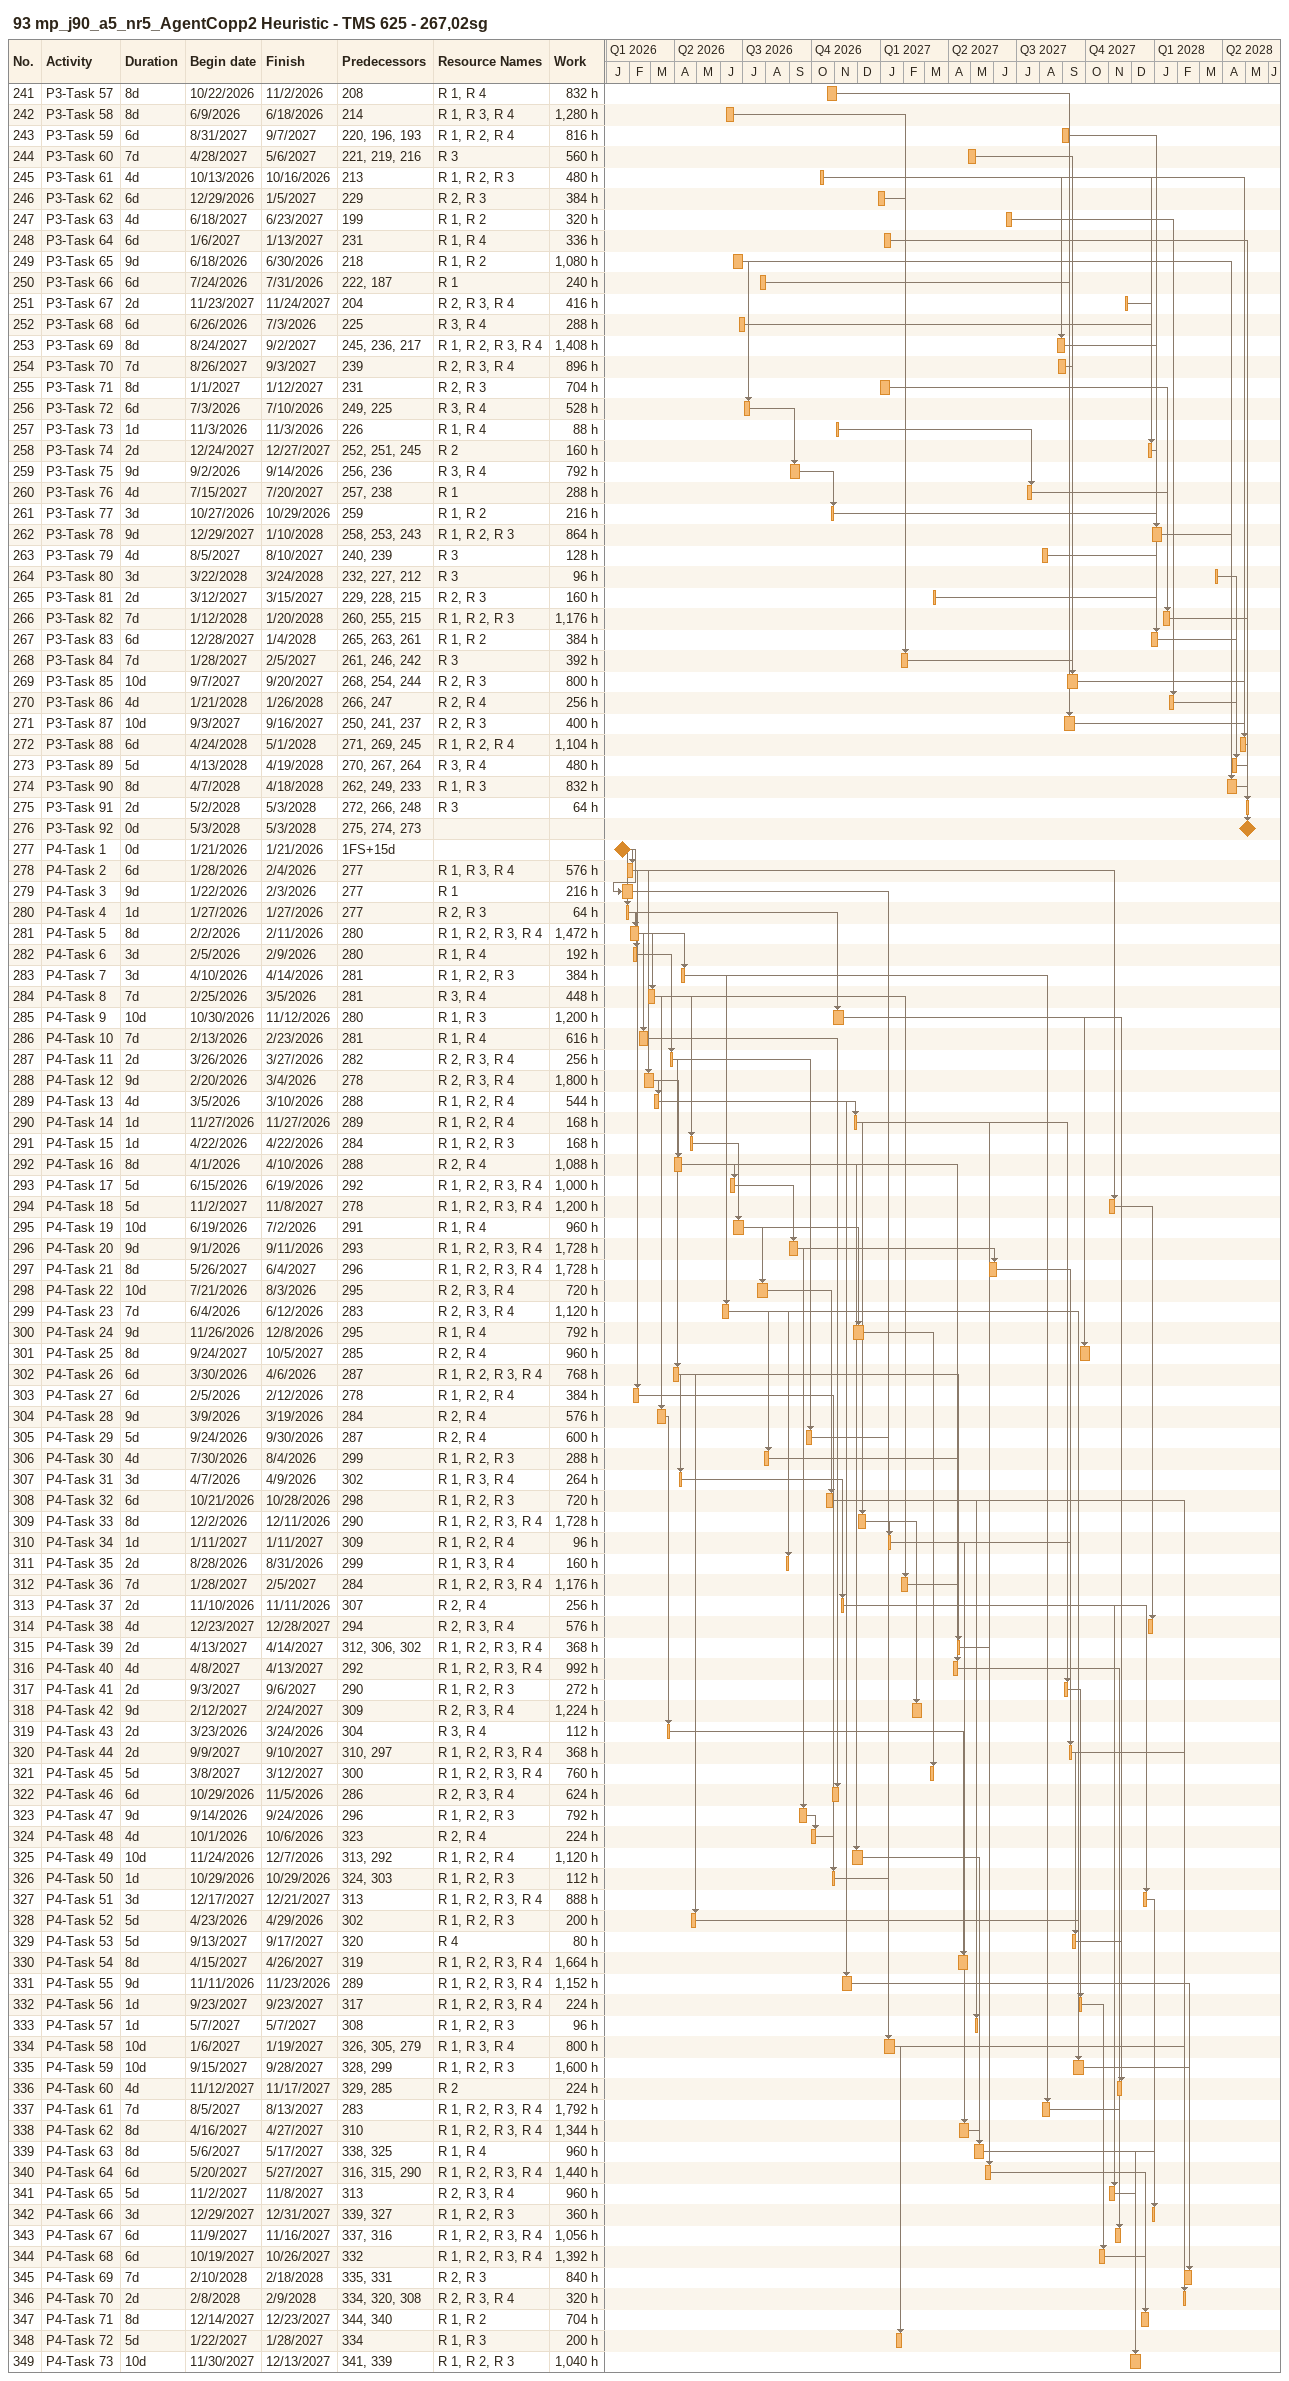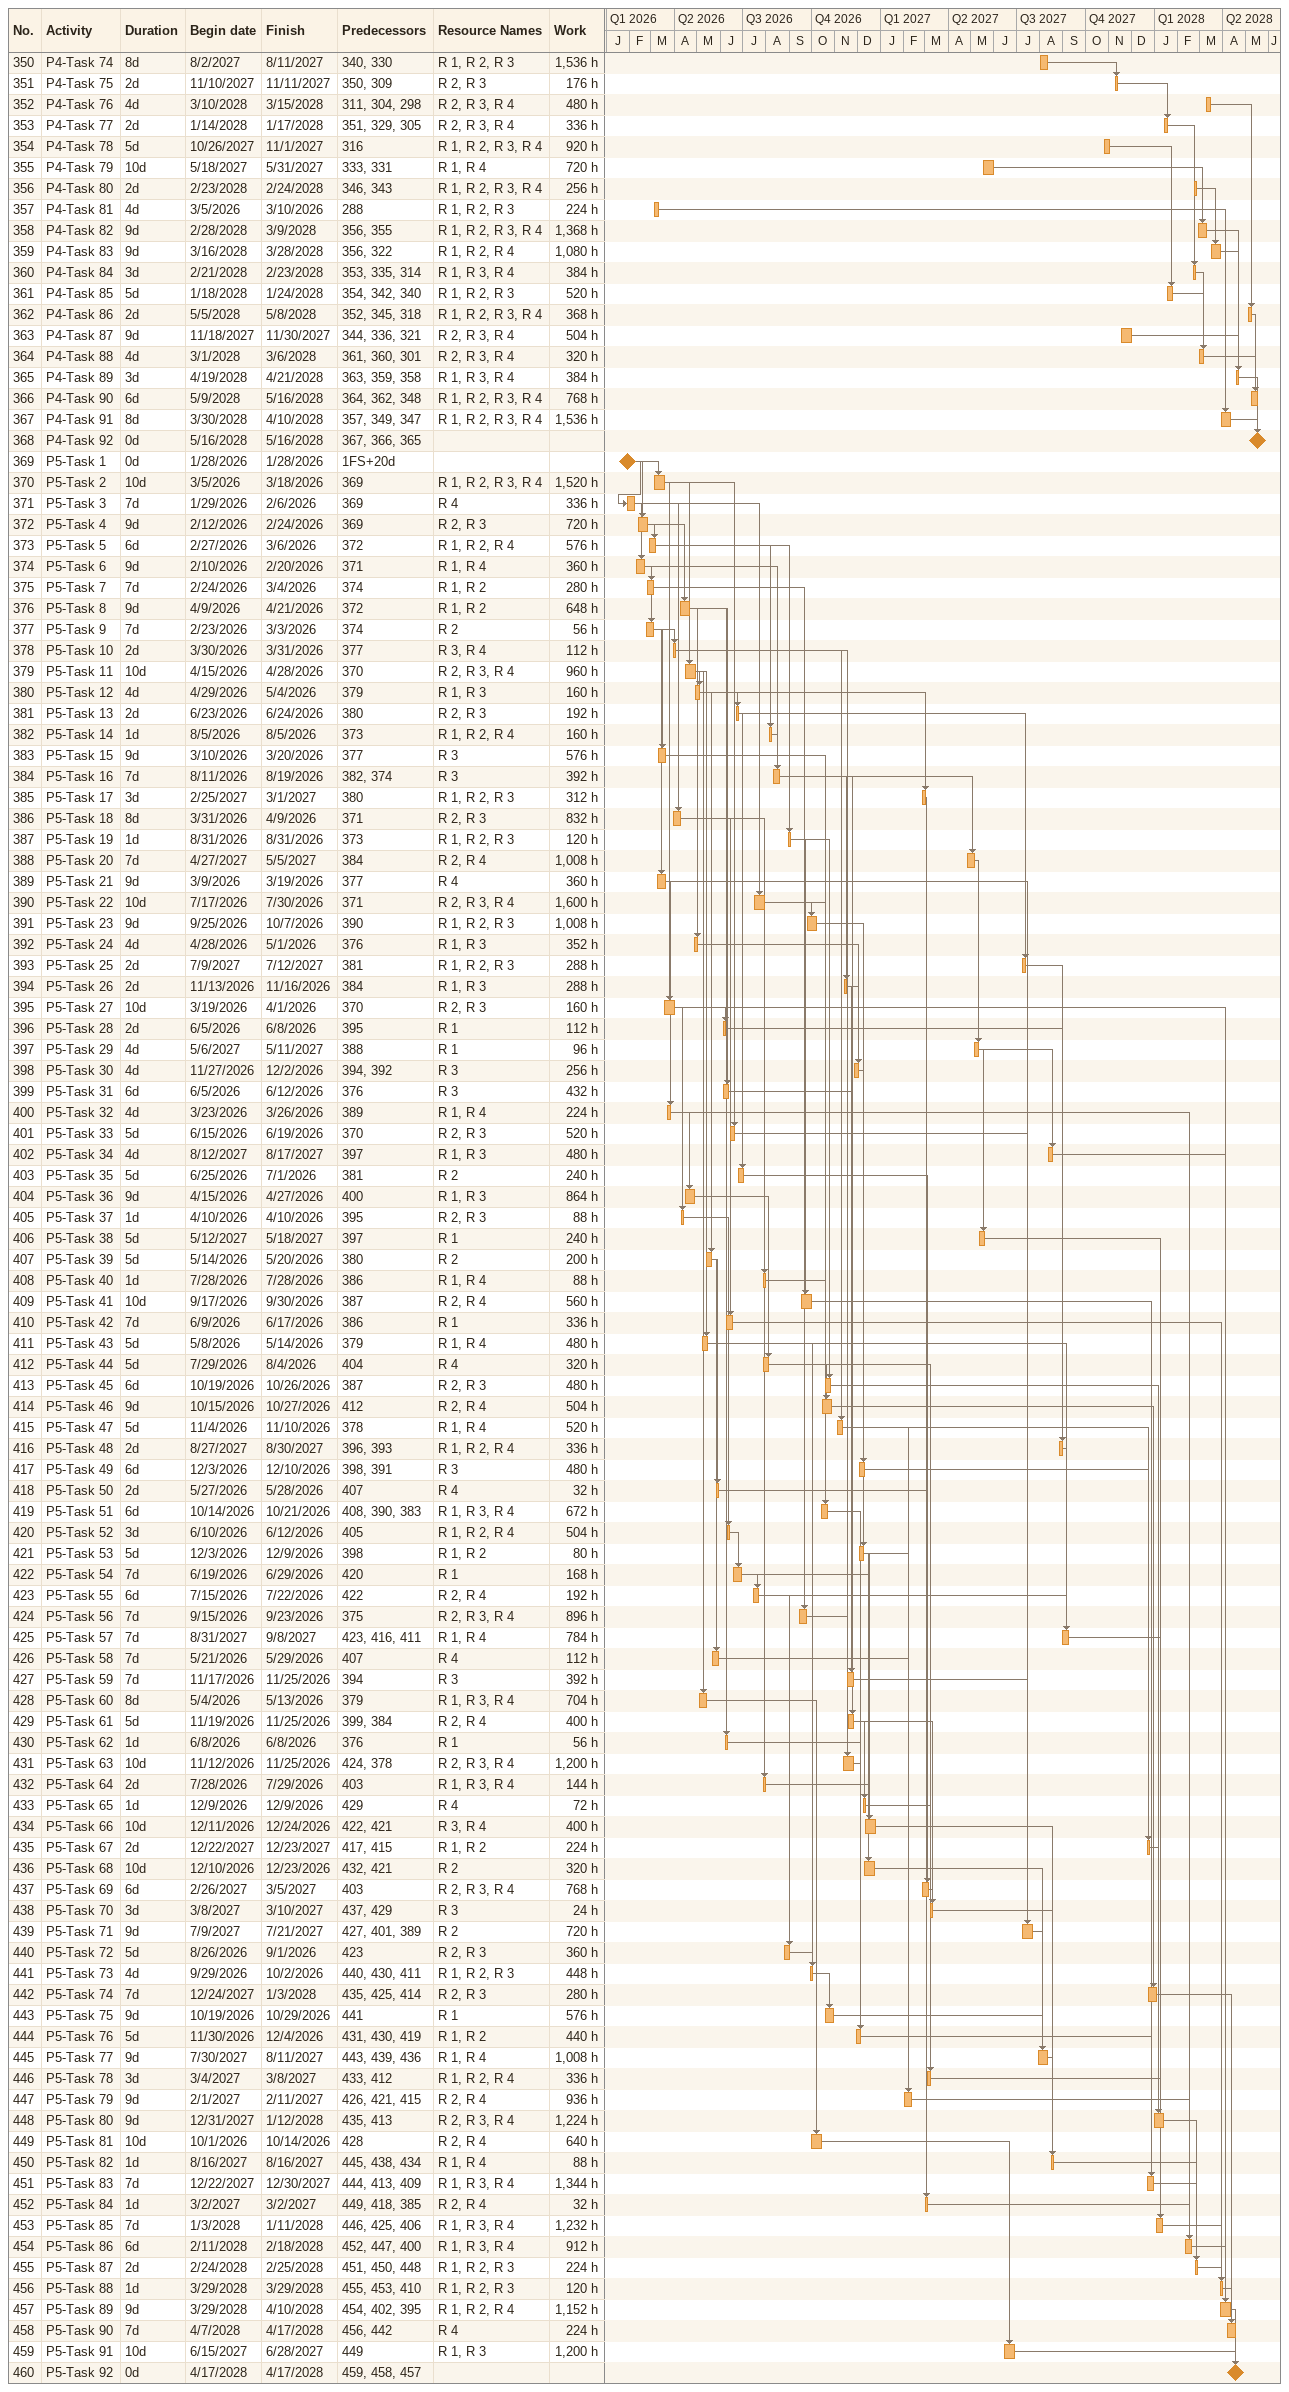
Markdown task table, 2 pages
93 mp_j90_a5_nr5_AgentCopp2 Heuristic - TMS 625 - 267,02sg

| ID | Task | Duration | Start | Finish | Predecessors | Resources | Work (h) |
|---|---|---|---|---|---|---|---|
| 241 | P3-Task 57 | 8d | 2026-10-22 | 2026-11-02 | 208 | R 1, R 4 | 832 |
| 242 | P3-Task 58 | 8d | 2026-06-09 | 2026-06-18 | 214 | R 1, R 3, R 4 | 1280 |
| 243 | P3-Task 59 | 6d | 2027-08-31 | 2027-09-07 | 220, 196, 193 | R 1, R 2, R 4 | 816 |
| 244 | P3-Task 60 | 7d | 2027-04-28 | 2027-05-06 | 221, 219, 216 | R 3 | 560 |
| 245 | P3-Task 61 | 4d | 2026-10-13 | 2026-10-16 | 213 | R 1, R 2, R 3 | 480 |
| 246 | P3-Task 62 | 6d | 2026-12-29 | 2027-01-05 | 229 | R 2, R 3 | 384 |
| 247 | P3-Task 63 | 4d | 2027-06-18 | 2027-06-23 | 199 | R 1, R 2 | 320 |
| 248 | P3-Task 64 | 6d | 2027-01-06 | 2027-01-13 | 231 | R 1, R 4 | 336 |
| 249 | P3-Task 65 | 9d | 2026-06-18 | 2026-06-30 | 218 | R 1, R 2 | 1080 |
| 250 | P3-Task 66 | 6d | 2026-07-24 | 2026-07-31 | 222, 187 | R 1 | 240 |
| 251 | P3-Task 67 | 2d | 2027-11-23 | 2027-11-24 | 204 | R 2, R 3, R 4 | 416 |
| 252 | P3-Task 68 | 6d | 2026-06-26 | 2026-07-03 | 225 | R 3, R 4 | 288 |
| 253 | P3-Task 69 | 8d | 2027-08-24 | 2027-09-02 | 245, 236, 217 | R 1, R 2, R 3, R 4 | 1408 |
| 254 | P3-Task 70 | 7d | 2027-08-26 | 2027-09-03 | 239 | R 2, R 3, R 4 | 896 |
| 255 | P3-Task 71 | 8d | 2027-01-01 | 2027-01-12 | 231 | R 2, R 3 | 704 |
| 256 | P3-Task 72 | 6d | 2026-07-03 | 2026-07-10 | 249, 225 | R 3, R 4 | 528 |
| 257 | P3-Task 73 | 1d | 2026-11-03 | 2026-11-03 | 226 | R 1, R 4 | 88 |
| 258 | P3-Task 74 | 2d | 2027-12-24 | 2027-12-27 | 252, 251, 245 | R 2 | 160 |
| 259 | P3-Task 75 | 9d | 2026-09-02 | 2026-09-14 | 256, 236 | R 3, R 4 | 792 |
| 260 | P3-Task 76 | 4d | 2027-07-15 | 2027-07-20 | 257, 238 | R 1 | 288 |
| 261 | P3-Task 77 | 3d | 2026-10-27 | 2026-10-29 | 259 | R 1, R 2 | 216 |
| 262 | P3-Task 78 | 9d | 2027-12-29 | 2028-01-10 | 258, 253, 243 | R 1, R 2, R 3 | 864 |
| 263 | P3-Task 79 | 4d | 2027-08-05 | 2027-08-10 | 240, 239 | R 3 | 128 |
| 264 | P3-Task 80 | 3d | 2028-03-22 | 2028-03-24 | 232, 227, 212 | R 3 | 96 |
| 265 | P3-Task 81 | 2d | 2027-03-12 | 2027-03-15 | 229, 228, 215 | R 2, R 3 | 160 |
| 266 | P3-Task 82 | 7d | 2028-01-12 | 2028-01-20 | 260, 255, 215 | R 1, R 2, R 3 | 1176 |
| 267 | P3-Task 83 | 6d | 2027-12-28 | 2028-01-04 | 265, 263, 261 | R 1, R 2 | 384 |
| 268 | P3-Task 84 | 7d | 2027-01-28 | 2027-02-05 | 261, 246, 242 | R 3 | 392 |
| 269 | P3-Task 85 | 10d | 2027-09-07 | 2027-09-20 | 268, 254, 244 | R 2, R 3 | 800 |
| 270 | P3-Task 86 | 4d | 2028-01-21 | 2028-01-26 | 266, 247 | R 2, R 4 | 256 |
| 271 | P3-Task 87 | 10d | 2027-09-03 | 2027-09-16 | 250, 241, 237 | R 2, R 3 | 400 |
| 272 | P3-Task 88 | 6d | 2028-04-24 | 2028-05-01 | 271, 269, 245 | R 1, R 2, R 4 | 1104 |
| 273 | P3-Task 89 | 5d | 2028-04-13 | 2028-04-19 | 270, 267, 264 | R 3, R 4 | 480 |
| 274 | P3-Task 90 | 8d | 2028-04-07 | 2028-04-18 | 262, 249, 233 | R 1, R 3 | 832 |
| 275 | P3-Task 91 | 2d | 2028-05-02 | 2028-05-03 | 272, 266, 248 | R 3 | 64 |
| 276 | P3-Task 92 | 0d | 2028-05-03 | 2028-05-03 | 275, 274, 273 |  |  |
| 277 | P4-Task 1 | 0d | 2026-01-21 | 2026-01-21 | 1FS+15d |  |  |
| 278 | P4-Task 2 | 6d | 2026-01-28 | 2026-02-04 | 277 | R 1, R 3, R 4 | 576 |
| 279 | P4-Task 3 | 9d | 2026-01-22 | 2026-02-03 | 277 | R 1 | 216 |
| 280 | P4-Task 4 | 1d | 2026-01-27 | 2026-01-27 | 277 | R 2, R 3 | 64 |
| 281 | P4-Task 5 | 8d | 2026-02-02 | 2026-02-11 | 280 | R 1, R 2, R 3, R 4 | 1472 |
| 282 | P4-Task 6 | 3d | 2026-02-05 | 2026-02-09 | 280 | R 1, R 4 | 192 |
| 283 | P4-Task 7 | 3d | 2026-04-10 | 2026-04-14 | 281 | R 1, R 2, R 3 | 384 |
| 284 | P4-Task 8 | 7d | 2026-02-25 | 2026-03-05 | 281 | R 3, R 4 | 448 |
| 285 | P4-Task 9 | 10d | 2026-10-30 | 2026-11-12 | 280 | R 1, R 3 | 1200 |
| 286 | P4-Task 10 | 7d | 2026-02-13 | 2026-02-23 | 281 | R 1, R 4 | 616 |
| 287 | P4-Task 11 | 2d | 2026-03-26 | 2026-03-27 | 282 | R 2, R 3, R 4 | 256 |
| 288 | P4-Task 12 | 9d | 2026-02-20 | 2026-03-04 | 278 | R 2, R 3, R 4 | 1800 |
| 289 | P4-Task 13 | 4d | 2026-03-05 | 2026-03-10 | 288 | R 1, R 2, R 4 | 544 |
| 290 | P4-Task 14 | 1d | 2026-11-27 | 2026-11-27 | 289 | R 1, R 2, R 4 | 168 |
| 291 | P4-Task 15 | 1d | 2026-04-22 | 2026-04-22 | 284 | R 1, R 2, R 3 | 168 |
| 292 | P4-Task 16 | 8d | 2026-04-01 | 2026-04-10 | 288 | R 2, R 4 | 1088 |
| 293 | P4-Task 17 | 5d | 2026-06-15 | 2026-06-19 | 292 | R 1, R 2, R 3, R 4 | 1000 |
| 294 | P4-Task 18 | 5d | 2027-11-02 | 2027-11-08 | 278 | R 1, R 2, R 3, R 4 | 1200 |
| 295 | P4-Task 19 | 10d | 2026-06-19 | 2026-07-02 | 291 | R 1, R 4 | 960 |
| 296 | P4-Task 20 | 9d | 2026-09-01 | 2026-09-11 | 293 | R 1, R 2, R 3, R 4 | 1728 |
| 297 | P4-Task 21 | 8d | 2027-05-26 | 2027-06-04 | 296 | R 1, R 2, R 3, R 4 | 1728 |
| 298 | P4-Task 22 | 10d | 2026-07-21 | 2026-08-03 | 295 | R 2, R 3, R 4 | 720 |
| 299 | P4-Task 23 | 7d | 2026-06-04 | 2026-06-12 | 283 | R 2, R 3, R 4 | 1120 |
| 300 | P4-Task 24 | 9d | 2026-11-26 | 2026-12-08 | 295 | R 1, R 4 | 792 |
| 301 | P4-Task 25 | 8d | 2027-09-24 | 2027-10-05 | 285 | R 2, R 4 | 960 |
| 302 | P4-Task 26 | 6d | 2026-03-30 | 2026-04-06 | 287 | R 1, R 2, R 3, R 4 | 768 |
| 303 | P4-Task 27 | 6d | 2026-02-05 | 2026-02-12 | 278 | R 1, R 2, R 4 | 384 |
| 304 | P4-Task 28 | 9d | 2026-03-09 | 2026-03-19 | 284 | R 2, R 4 | 576 |
| 305 | P4-Task 29 | 5d | 2026-09-24 | 2026-09-30 | 287 | R 2, R 4 | 600 |
| 306 | P4-Task 30 | 4d | 2026-07-30 | 2026-08-04 | 299 | R 1, R 2, R 3 | 288 |
| 307 | P4-Task 31 | 3d | 2026-04-07 | 2026-04-09 | 302 | R 1, R 3, R 4 | 264 |
| 308 | P4-Task 32 | 6d | 2026-10-21 | 2026-10-28 | 298 | R 1, R 2, R 3 | 720 |
| 309 | P4-Task 33 | 8d | 2026-12-02 | 2026-12-11 | 290 | R 1, R 2, R 3, R 4 | 1728 |
| 310 | P4-Task 34 | 1d | 2027-01-11 | 2027-01-11 | 309 | R 1, R 2, R 4 | 96 |
| 311 | P4-Task 35 | 2d | 2026-08-28 | 2026-08-31 | 299 | R 1, R 3, R 4 | 160 |
| 312 | P4-Task 36 | 7d | 2027-01-28 | 2027-02-05 | 284 | R 1, R 2, R 3, R 4 | 1176 |
| 313 | P4-Task 37 | 2d | 2026-11-10 | 2026-11-11 | 307 | R 2, R 4 | 256 |
| 314 | P4-Task 38 | 4d | 2027-12-23 | 2027-12-28 | 294 | R 2, R 3, R 4 | 576 |
| 315 | P4-Task 39 | 2d | 2027-04-13 | 2027-04-14 | 312, 306, 302 | R 1, R 2, R 3, R 4 | 368 |
| 316 | P4-Task 40 | 4d | 2027-04-08 | 2027-04-13 | 292 | R 1, R 2, R 3, R 4 | 992 |
| 317 | P4-Task 41 | 2d | 2027-09-03 | 2027-09-06 | 290 | R 1, R 2, R 3 | 272 |
| 318 | P4-Task 42 | 9d | 2027-02-12 | 2027-02-24 | 309 | R 2, R 3, R 4 | 1224 |
| 319 | P4-Task 43 | 2d | 2026-03-23 | 2026-03-24 | 304 | R 3, R 4 | 112 |
| 320 | P4-Task 44 | 2d | 2027-09-09 | 2027-09-10 | 310, 297 | R 1, R 2, R 3, R 4 | 368 |
| 321 | P4-Task 45 | 5d | 2027-03-08 | 2027-03-12 | 300 | R 1, R 2, R 3, R 4 | 760 |
| 322 | P4-Task 46 | 6d | 2026-10-29 | 2026-11-05 | 286 | R 2, R 3, R 4 | 624 |
| 323 | P4-Task 47 | 9d | 2026-09-14 | 2026-09-24 | 296 | R 1, R 2, R 3 | 792 |
| 324 | P4-Task 48 | 4d | 2026-10-01 | 2026-10-06 | 323 | R 2, R 4 | 224 |
| 325 | P4-Task 49 | 10d | 2026-11-24 | 2026-12-07 | 313, 292 | R 1, R 2, R 4 | 1120 |
| 326 | P4-Task 50 | 1d | 2026-10-29 | 2026-10-29 | 324, 303 | R 1, R 2, R 3 | 112 |
| 327 | P4-Task 51 | 3d | 2027-12-17 | 2027-12-21 | 313 | R 1, R 2, R 3, R 4 | 888 |
| 328 | P4-Task 52 | 5d | 2026-04-23 | 2026-04-29 | 302 | R 1, R 2, R 3 | 200 |
| 329 | P4-Task 53 | 5d | 2027-09-13 | 2027-09-17 | 320 | R 4 | 80 |
| 330 | P4-Task 54 | 8d | 2027-04-15 | 2027-04-26 | 319 | R 1, R 2, R 3, R 4 | 1664 |
| 331 | P4-Task 55 | 9d | 2026-11-11 | 2026-11-23 | 289 | R 1, R 2, R 3, R 4 | 1152 |
| 332 | P4-Task 56 | 1d | 2027-09-23 | 2027-09-23 | 317 | R 1, R 2, R 3, R 4 | 224 |
| 333 | P4-Task 57 | 1d | 2027-05-07 | 2027-05-07 | 308 | R 1, R 2, R 3 | 96 |
| 334 | P4-Task 58 | 10d | 2027-01-06 | 2027-01-19 | 326, 305, 279 | R 1, R 3, R 4 | 800 |
| 335 | P4-Task 59 | 10d | 2027-09-15 | 2027-09-28 | 328, 299 | R 1, R 2, R 3 | 1600 |
| 336 | P4-Task 60 | 4d | 2027-11-12 | 2027-11-17 | 329, 285 | R 2 | 224 |
| 337 | P4-Task 61 | 7d | 2027-08-05 | 2027-08-13 | 283 | R 1, R 2, R 3, R 4 | 1792 |
| 338 | P4-Task 62 | 8d | 2027-04-16 | 2027-04-27 | 310 | R 1, R 2, R 3, R 4 | 1344 |
| 339 | P4-Task 63 | 8d | 2027-05-06 | 2027-05-17 | 338, 325 | R 1, R 4 | 960 |
| 340 | P4-Task 64 | 6d | 2027-05-20 | 2027-05-27 | 316, 315, 290 | R 1, R 2, R 3, R 4 | 1440 |
| 341 | P4-Task 65 | 5d | 2027-11-02 | 2027-11-08 | 313 | R 2, R 3, R 4 | 960 |
| 342 | P4-Task 66 | 3d | 2027-12-29 | 2027-12-31 | 339, 327 | R 1, R 2, R 3 | 360 |
| 343 | P4-Task 67 | 6d | 2027-11-09 | 2027-11-16 | 337, 316 | R 1, R 2, R 3, R 4 | 1056 |
| 344 | P4-Task 68 | 6d | 2027-10-19 | 2027-10-26 | 332 | R 1, R 2, R 3, R 4 | 1392 |
| 345 | P4-Task 69 | 7d | 2028-02-10 | 2028-02-18 | 335, 331 | R 2, R 3 | 840 |
| 346 | P4-Task 70 | 2d | 2028-02-08 | 2028-02-09 | 334, 320, 308 | R 2, R 3, R 4 | 320 |
| 347 | P4-Task 71 | 8d | 2027-12-14 | 2027-12-23 | 344, 340 | R 1, R 2 | 704 |
| 348 | P4-Task 72 | 5d | 2027-01-22 | 2027-01-28 | 334 | R 1, R 3 | 200 |
| 349 | P4-Task 73 | 10d | 2027-11-30 | 2027-12-13 | 341, 339 | R 1, R 2, R 3 | 1040 |
| 350 | P4-Task 74 | 8d | 2027-08-02 | 2027-08-11 | 340, 330 | R 1, R 2, R 3 | 1536 |
| 351 | P4-Task 75 | 2d | 2027-11-10 | 2027-11-11 | 350, 309 | R 2, R 3 | 176 |
| 352 | P4-Task 76 | 4d | 2028-03-10 | 2028-03-15 | 311, 304, 298 | R 2, R 3, R 4 | 480 |
| 353 | P4-Task 77 | 2d | 2028-01-14 | 2028-01-17 | 351, 329, 305 | R 2, R 3, R 4 | 336 |
| 354 | P4-Task 78 | 5d | 2027-10-26 | 2027-11-01 | 316 | R 1, R 2, R 3, R 4 | 920 |
| 355 | P4-Task 79 | 10d | 2027-05-18 | 2027-05-31 | 333, 331 | R 1, R 4 | 720 |
| 356 | P4-Task 80 | 2d | 2028-02-23 | 2028-02-24 | 346, 343 | R 1, R 2, R 3, R 4 | 256 |
| 357 | P4-Task 81 | 4d | 2026-03-05 | 2026-03-10 | 288 | R 1, R 2, R 3 | 224 |
| 358 | P4-Task 82 | 9d | 2028-02-28 | 2028-03-09 | 356, 355 | R 1, R 2, R 3, R 4 | 1368 |
| 359 | P4-Task 83 | 9d | 2028-03-16 | 2028-03-28 | 356, 322 | R 1, R 2, R 4 | 1080 |
| 360 | P4-Task 84 | 3d | 2028-02-21 | 2028-02-23 | 353, 335, 314 | R 1, R 3, R 4 | 384 |
| 361 | P4-Task 85 | 5d | 2028-01-18 | 2028-01-24 | 354, 342, 340 | R 1, R 2, R 3 | 520 |
| 362 | P4-Task 86 | 2d | 2028-05-05 | 2028-05-08 | 352, 345, 318 | R 1, R 2, R 3, R 4 | 368 |
| 363 | P4-Task 87 | 9d | 2027-11-18 | 2027-11-30 | 344, 336, 321 | R 2, R 3, R 4 | 504 |
| 364 | P4-Task 88 | 4d | 2028-03-01 | 2028-03-06 | 361, 360, 301 | R 2, R 3, R 4 | 320 |
| 365 | P4-Task 89 | 3d | 2028-04-19 | 2028-04-21 | 363, 359, 358 | R 1, R 3, R 4 | 384 |
| 366 | P4-Task 90 | 6d | 2028-05-09 | 2028-05-16 | 364, 362, 348 | R 1, R 2, R 3, R 4 | 768 |
| 367 | P4-Task 91 | 8d | 2028-03-30 | 2028-04-10 | 357, 349, 347 | R 1, R 2, R 3, R 4 | 1536 |
| 368 | P4-Task 92 | 0d | 2028-05-16 | 2028-05-16 | 367, 366, 365 |  |  |
| 369 | P5-Task 1 | 0d | 2026-01-28 | 2026-01-28 | 1FS+20d |  |  |
| 370 | P5-Task 2 | 10d | 2026-03-05 | 2026-03-18 | 369 | R 1, R 2, R 3, R 4 | 1520 |
| 371 | P5-Task 3 | 7d | 2026-01-29 | 2026-02-06 | 369 | R 4 | 336 |
| 372 | P5-Task 4 | 9d | 2026-02-12 | 2026-02-24 | 369 | R 2, R 3 | 720 |
| 373 | P5-Task 5 | 6d | 2026-02-27 | 2026-03-06 | 372 | R 1, R 2, R 4 | 576 |
| 374 | P5-Task 6 | 9d | 2026-02-10 | 2026-02-20 | 371 | R 1, R 4 | 360 |
| 375 | P5-Task 7 | 7d | 2026-02-24 | 2026-03-04 | 374 | R 1, R 2 | 280 |
| 376 | P5-Task 8 | 9d | 2026-04-09 | 2026-04-21 | 372 | R 1, R 2 | 648 |
| 377 | P5-Task 9 | 7d | 2026-02-23 | 2026-03-03 | 374 | R 2 | 56 |
| 378 | P5-Task 10 | 2d | 2026-03-30 | 2026-03-31 | 377 | R 3, R 4 | 112 |
| 379 | P5-Task 11 | 10d | 2026-04-15 | 2026-04-28 | 370 | R 2, R 3, R 4 | 960 |
| 380 | P5-Task 12 | 4d | 2026-04-29 | 2026-05-04 | 379 | R 1, R 3 | 160 |
| 381 | P5-Task 13 | 2d | 2026-06-23 | 2026-06-24 | 380 | R 2, R 3 | 192 |
| 382 | P5-Task 14 | 1d | 2026-08-05 | 2026-08-05 | 373 | R 1, R 2, R 4 | 160 |
| 383 | P5-Task 15 | 9d | 2026-03-10 | 2026-03-20 | 377 | R 3 | 576 |
| 384 | P5-Task 16 | 7d | 2026-08-11 | 2026-08-19 | 382, 374 | R 3 | 392 |
| 385 | P5-Task 17 | 3d | 2027-02-25 | 2027-03-01 | 380 | R 1, R 2, R 3 | 312 |
| 386 | P5-Task 18 | 8d | 2026-03-31 | 2026-04-09 | 371 | R 2, R 3 | 832 |
| 387 | P5-Task 19 | 1d | 2026-08-31 | 2026-08-31 | 373 | R 1, R 2, R 3 | 120 |
| 388 | P5-Task 20 | 7d | 2027-04-27 | 2027-05-05 | 384 | R 2, R 4 | 1008 |
| 389 | P5-Task 21 | 9d | 2026-03-09 | 2026-03-19 | 377 | R 4 | 360 |
| 390 | P5-Task 22 | 10d | 2026-07-17 | 2026-07-30 | 371 | R 2, R 3, R 4 | 1600 |
| 391 | P5-Task 23 | 9d | 2026-09-25 | 2026-10-07 | 390 | R 1, R 2, R 3 | 1008 |
| 392 | P5-Task 24 | 4d | 2026-04-28 | 2026-05-01 | 376 | R 1, R 3 | 352 |
| 393 | P5-Task 25 | 2d | 2027-07-09 | 2027-07-12 | 381 | R 1, R 2, R 3 | 288 |
| 394 | P5-Task 26 | 2d | 2026-11-13 | 2026-11-16 | 384 | R 1, R 3 | 288 |
| 395 | P5-Task 27 | 10d | 2026-03-19 | 2026-04-01 | 370 | R 2, R 3 | 160 |
| 396 | P5-Task 28 | 2d | 2026-06-05 | 2026-06-08 | 395 | R 1 | 112 |
| 397 | P5-Task 29 | 4d | 2027-05-06 | 2027-05-11 | 388 | R 1 | 96 |
| 398 | P5-Task 30 | 4d | 2026-11-27 | 2026-12-02 | 394, 392 | R 3 | 256 |
| 399 | P5-Task 31 | 6d | 2026-06-05 | 2026-06-12 | 376 | R 3 | 432 |
| 400 | P5-Task 32 | 4d | 2026-03-23 | 2026-03-26 | 389 | R 1, R 4 | 224 |
| 401 | P5-Task 33 | 5d | 2026-06-15 | 2026-06-19 | 370 | R 2, R 3 | 520 |
| 402 | P5-Task 34 | 4d | 2027-08-12 | 2027-08-17 | 397 | R 1, R 3 | 480 |
| 403 | P5-Task 35 | 5d | 2026-06-25 | 2026-07-01 | 381 | R 2 | 240 |
| 404 | P5-Task 36 | 9d | 2026-04-15 | 2026-04-27 | 400 | R 1, R 3 | 864 |
| 405 | P5-Task 37 | 1d | 2026-04-10 | 2026-04-10 | 395 | R 2, R 3 | 88 |
| 406 | P5-Task 38 | 5d | 2027-05-12 | 2027-05-18 | 397 | R 1 | 240 |
| 407 | P5-Task 39 | 5d | 2026-05-14 | 2026-05-20 | 380 | R 2 | 200 |
| 408 | P5-Task 40 | 1d | 2026-07-28 | 2026-07-28 | 386 | R 1, R 4 | 88 |
| 409 | P5-Task 41 | 10d | 2026-09-17 | 2026-09-30 | 387 | R 2, R 4 | 560 |
| 410 | P5-Task 42 | 7d | 2026-06-09 | 2026-06-17 | 386 | R 1 | 336 |
| 411 | P5-Task 43 | 5d | 2026-05-08 | 2026-05-14 | 379 | R 1, R 4 | 480 |
| 412 | P5-Task 44 | 5d | 2026-07-29 | 2026-08-04 | 404 | R 4 | 320 |
| 413 | P5-Task 45 | 6d | 2026-10-19 | 2026-10-26 | 387 | R 2, R 3 | 480 |
| 414 | P5-Task 46 | 9d | 2026-10-15 | 2026-10-27 | 412 | R 2, R 4 | 504 |
| 415 | P5-Task 47 | 5d | 2026-11-04 | 2026-11-10 | 378 | R 1, R 4 | 520 |
| 416 | P5-Task 48 | 2d | 2027-08-27 | 2027-08-30 | 396, 393 | R 1, R 2, R 4 | 336 |
| 417 | P5-Task 49 | 6d | 2026-12-03 | 2026-12-10 | 398, 391 | R 3 | 480 |
| 418 | P5-Task 50 | 2d | 2026-05-27 | 2026-05-28 | 407 | R 4 | 32 |
| 419 | P5-Task 51 | 6d | 2026-10-14 | 2026-10-21 | 408, 390, 383 | R 1, R 3, R 4 | 672 |
| 420 | P5-Task 52 | 3d | 2026-06-10 | 2026-06-12 | 405 | R 1, R 2, R 4 | 504 |
| 421 | P5-Task 53 | 5d | 2026-12-03 | 2026-12-09 | 398 | R 1, R 2 | 80 |
| 422 | P5-Task 54 | 7d | 2026-06-19 | 2026-06-29 | 420 | R 1 | 168 |
| 423 | P5-Task 55 | 6d | 2026-07-15 | 2026-07-22 | 422 | R 2, R 4 | 192 |
| 424 | P5-Task 56 | 7d | 2026-09-15 | 2026-09-23 | 375 | R 2, R 3, R 4 | 896 |
| 425 | P5-Task 57 | 7d | 2027-08-31 | 2027-09-08 | 423, 416, 411 | R 1, R 4 | 784 |
| 426 | P5-Task 58 | 7d | 2026-05-21 | 2026-05-29 | 407 | R 4 | 112 |
| 427 | P5-Task 59 | 7d | 2026-11-17 | 2026-11-25 | 394 | R 3 | 392 |
| 428 | P5-Task 60 | 8d | 2026-05-04 | 2026-05-13 | 379 | R 1, R 3, R 4 | 704 |
| 429 | P5-Task 61 | 5d | 2026-11-19 | 2026-11-25 | 399, 384 | R 2, R 4 | 400 |
| 430 | P5-Task 62 | 1d | 2026-06-08 | 2026-06-08 | 376 | R 1 | 56 |
| 431 | P5-Task 63 | 10d | 2026-11-12 | 2026-11-25 | 424, 378 | R 2, R 3, R 4 | 1200 |
| 432 | P5-Task 64 | 2d | 2026-07-28 | 2026-07-29 | 403 | R 1, R 3, R 4 | 144 |
| 433 | P5-Task 65 | 1d | 2026-12-09 | 2026-12-09 | 429 | R 4 | 72 |
| 434 | P5-Task 66 | 10d | 2026-12-11 | 2026-12-24 | 422, 421 | R 3, R 4 | 400 |
| 435 | P5-Task 67 | 2d | 2027-12-22 | 2027-12-23 | 417, 415 | R 1, R 2 | 224 |
| 436 | P5-Task 68 | 10d | 2026-12-10 | 2026-12-23 | 432, 421 | R 2 | 320 |
| 437 | P5-Task 69 | 6d | 2027-02-26 | 2027-03-05 | 403 | R 2, R 3, R 4 | 768 |
| 438 | P5-Task 70 | 3d | 2027-03-08 | 2027-03-10 | 437, 429 | R 3 | 24 |
| 439 | P5-Task 71 | 9d | 2027-07-09 | 2027-07-21 | 427, 401, 389 | R 2 | 720 |
| 440 | P5-Task 72 | 5d | 2026-08-26 | 2026-09-01 | 423 | R 2, R 3 | 360 |
| 441 | P5-Task 73 | 4d | 2026-09-29 | 2026-10-02 | 440, 430, 411 | R 1, R 2, R 3 | 448 |
| 442 | P5-Task 74 | 7d | 2027-12-24 | 2028-01-03 | 435, 425, 414 | R 2, R 3 | 280 |
| 443 | P5-Task 75 | 9d | 2026-10-19 | 2026-10-29 | 441 | R 1 | 576 |
| 444 | P5-Task 76 | 5d | 2026-11-30 | 2026-12-04 | 431, 430, 419 | R 1, R 2 | 440 |
| 445 | P5-Task 77 | 9d | 2027-07-30 | 2027-08-11 | 443, 439, 436 | R 1, R 4 | 1008 |
| 446 | P5-Task 78 | 3d | 2027-03-04 | 2027-03-08 | 433, 412 | R 1, R 2, R 4 | 336 |
| 447 | P5-Task 79 | 9d | 2027-02-01 | 2027-02-11 | 426, 421, 415 | R 2, R 4 | 936 |
| 448 | P5-Task 80 | 9d | 2027-12-31 | 2028-01-12 | 435, 413 | R 2, R 3, R 4 | 1224 |
| 449 | P5-Task 81 | 10d | 2026-10-01 | 2026-10-14 | 428 | R 2, R 4 | 640 |
| 450 | P5-Task 82 | 1d | 2027-08-16 | 2027-08-16 | 445, 438, 434 | R 1, R 4 | 88 |
| 451 | P5-Task 83 | 7d | 2027-12-22 | 2027-12-30 | 444, 413, 409 | R 1, R 3, R 4 | 1344 |
| 452 | P5-Task 84 | 1d | 2027-03-02 | 2027-03-02 | 449, 418, 385 | R 2, R 4 | 32 |
| 453 | P5-Task 85 | 7d | 2028-01-03 | 2028-01-11 | 446, 425, 406 | R 1, R 3, R 4 | 1232 |
| 454 | P5-Task 86 | 6d | 2028-02-11 | 2028-02-18 | 452, 447, 400 | R 1, R 3, R 4 | 912 |
| 455 | P5-Task 87 | 2d | 2028-02-24 | 2028-02-25 | 451, 450, 448 | R 1, R 2, R 3 | 224 |
| 456 | P5-Task 88 | 1d | 2028-03-29 | 2028-03-29 | 455, 453, 410 | R 1, R 2, R 3 | 120 |
| 457 | P5-Task 89 | 9d | 2028-03-29 | 2028-04-10 | 454, 402, 395 | R 1, R 2, R 4 | 1152 |
| 458 | P5-Task 90 | 7d | 2028-04-07 | 2028-04-17 | 456, 442 | R 4 | 224 |
| 459 | P5-Task 91 | 10d | 2027-06-15 | 2027-06-28 | 449 | R 1, R 3 | 1200 |
| 460 | P5-Task 92 | 0d | 2028-04-17 | 2028-04-17 | 459, 458, 457 |  |  |
